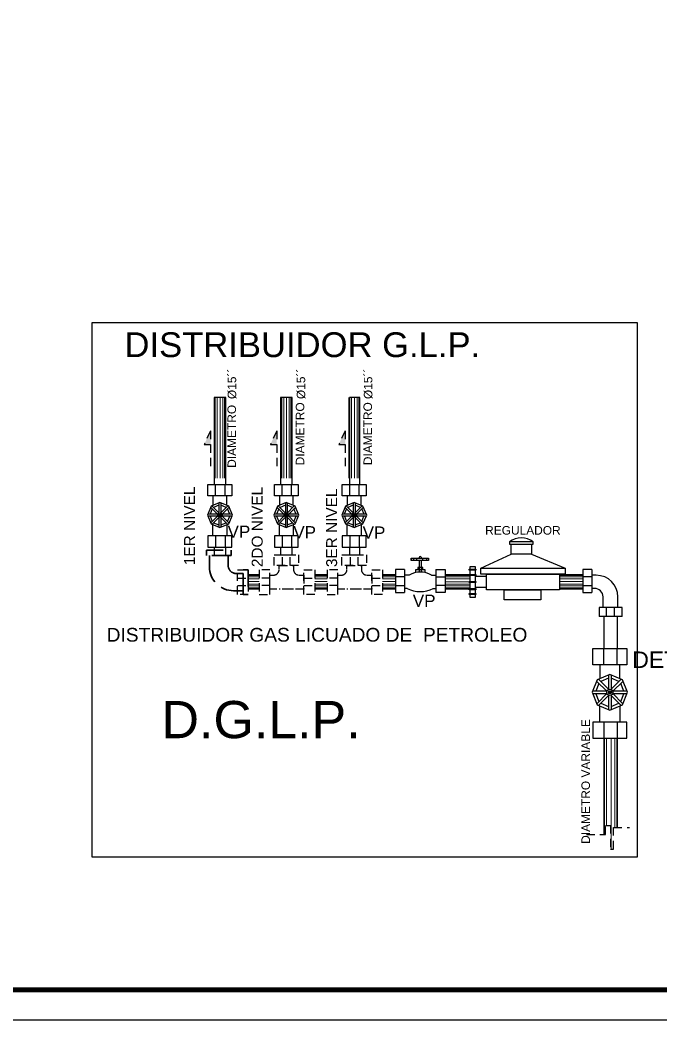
# Model space of a CAD drawing. Header units: feet. Extents: x 1019 to 2236, y -546 to 122.
# Drawn here: x 1103.38 to 1115.69, y -545.98 to -526.76 of the extents above; entities that cross this region are included whole.
import ezdxf

# ---------------------------------------------------------------- set-up
doc = ezdxf.new("R2010")
doc.units = ezdxf.units.FT
doc.header["$LTSCALE"] = 0.05
doc.header["$MEASUREMENT"] = 0
doc.linetypes.add('HIDDEN', pattern=[9.525, 6.35, -3.175])
for name, color, linetype, lineweight in [('AGUA POTABLE', 5, 'HIDDEN', 35), ('AGUAFRIA', 5, 'HIDDEN', 30), ('FURN', 8, 'Continuous', 9), ('None', 7, 'Continuous', 5)]:
    doc.layers.add(name, color=color, linetype=linetype, lineweight=lineweight)
doc.layers.add('MARCO', color=1, linetype='Continuous')
doc.layers.add('TEXTM', color=2, linetype='Continuous')
doc.styles.add('arial', font='arial.ttf', dxfattribs={"height": 0.16})
doc.styles.add('R120', font='arial.ttf', dxfattribs={"height": 0.24})

msp = doc.modelspace()

# ---------------------------------------------------------------- hatches: boundary and pattern name
at = {"layer": 'AGUAFRIA', "ltscale": 0.5}
for points in [[(1107.046, -534.66), (1106.923, -534.918), (1107.046, -534.918)], [(1108.32, -534.66), (1108.197, -534.918), (1108.32, -534.918)], [(1109.636, -534.66), (1109.513, -534.918), (1109.636, -534.918)]]:
    msp.add_hatch(color=256, dxfattribs=at).paths.add_polyline_path(points)

# ---------------------------------------------------------------- linework, layer by layer
at = {"color": 3}
for p, q in [((1107.144, -535.905), (1107.144, -535.688)), ((1107.324, -535.905), (1107.324, -535.688)), ((1108.422, -535.905), (1108.422, -535.688)), ((1108.602, -535.905), (1108.602, -535.688)), ((1109.728, -535.905), (1109.728, -535.688)), ((1109.907, -535.905), (1109.907, -535.688)), ((1107.207, -536.05), (1107.207, -536.238)), ((1107.243, -536.05), (1107.243, -536.238)), ((1108.485, -536.05), (1108.485, -536.238)), ((1108.521, -536.05), (1108.521, -536.238)), ((1109.791, -536.05), (1109.791, -536.238)), ((1109.827, -536.05), (1109.827, -536.238)), ((1107.187, -536.259), (1106.999, -536.259)), ((1107.186, -536.263), (1107.052, -536.129)), ((1107.21, -536.237), (1107.077, -536.104)), ((1107.373, -536.104), (1107.24, -536.237)), ((1107.452, -536.259), (1107.264, -536.259)), ((1107.399, -536.129), (1107.265, -536.263)), ((1108.465, -536.259), (1108.277, -536.259)), ((1108.464, -536.263), (1108.33, -536.129)), ((1108.488, -536.237), (1108.355, -536.104)), ((1108.651, -536.104), (1108.518, -536.237)), ((1108.73, -536.259), (1108.542, -536.259)), ((1108.677, -536.129), (1108.543, -536.263)), ((1109.771, -536.259), (1109.582, -536.259)), ((1109.769, -536.263), (1109.636, -536.129)), ((1109.794, -536.237), (1109.661, -536.104)), ((1109.957, -536.104), (1109.824, -536.237)), ((1110.035, -536.259), (1109.847, -536.259)), ((1109.982, -536.129), (1109.849, -536.263)), ((1107.188, -536.295), (1106.999, -536.295)), ((1107.186, -536.291), (1107.053, -536.424)), ((1107.212, -536.316), (1107.078, -536.45)), ((1107.207, -536.314), (1107.207, -536.503)), ((1107.372, -536.449), (1107.239, -536.316)), ((1107.243, -536.314), (1107.243, -536.503)), ((1107.452, -536.295), (1107.263, -536.295)), ((1107.398, -536.424), (1107.265, -536.291)), ((1108.466, -536.295), (1108.277, -536.295)), ((1108.464, -536.291), (1108.331, -536.424)), ((1108.49, -536.316), (1108.356, -536.45)), ((1108.485, -536.314), (1108.485, -536.503)), ((1108.65, -536.449), (1108.517, -536.316)), ((1108.521, -536.314), (1108.521, -536.503)), ((1108.73, -536.295), (1108.541, -536.295)), ((1108.676, -536.424), (1108.543, -536.291)), ((1109.771, -536.295), (1109.582, -536.295)), ((1109.77, -536.291), (1109.637, -536.424)), ((1109.796, -536.316), (1109.662, -536.45)), ((1109.791, -536.314), (1109.791, -536.503)), ((1109.956, -536.449), (1109.822, -536.316)), ((1109.827, -536.314), (1109.827, -536.503)), ((1110.035, -536.295), (1109.846, -536.295)), ((1109.981, -536.424), (1109.848, -536.291)), ((1107.144, -536.677), (1107.144, -536.894)), ((1107.324, -536.677), (1107.324, -536.894)), ((1108.422, -536.677), (1108.422, -536.894)), ((1108.602, -536.677), (1108.602, -536.894)), ((1109.728, -536.677), (1109.728, -536.894)), ((1109.907, -536.677), (1109.907, -536.894)), ((1112.243, -537.3, -0.099), (1112.829, -537.025, -0.099)), ((1113.222, -537.025, -0.099), (1113.868, -537.3, -0.099)), ((1110.908, -537.102), (1110.908, -537.148)), ((1110.952, -537.102), (1110.952, -537.148)), ((1111.009, -537.102), (1111.009, -537.148)), ((1111.102, -537.148), (1111.057, -537.148)), ((1111.057, -537.148), (1111.057, -537.372)), ((1111.102, -537.372), (1111.102, -537.148)), ((1111.124, -537.102), (1111.124, -537.148)), ((1111.199, -537.102), (1111.199, -537.148)), ((1111.241, -537.102), (1111.241, -537.148)), ((1110.777, -537.325), (1110.604, -537.325)), ((1110.604, -537.325), (1110.604, -537.765)), ((1110.777, -537.325), (1110.777, -537.765)), ((1110.994, -537.32), (1111.165, -537.32)), ((1110.994, -537.38), (1110.994, -537.32)), ((1111.165, -537.32), (1111.165, -537.38)), ((1111.382, -537.325), (1111.382, -537.765)), ((1111.382, -537.325), (1111.556, -537.325)), ((1111.556, -537.325), (1111.556, -537.765)), ((1114.378, -537.325), (1114.205, -537.325)), ((1114.205, -537.325), (1114.205, -537.765)), ((1114.378, -537.325), (1114.378, -537.765)), ((1110.777, -537.464), (1110.604, -537.464)), ((1110.864, -537.433), (1110.777, -537.433)), ((1111.295, -537.433), (1111.382, -537.433)), ((1111.382, -537.464), (1111.556, -537.464)), ((1114.378, -537.464), (1114.205, -537.464)), ((1114.466, -537.433), (1114.378, -537.433)), ((1110.604, -537.627), (1110.777, -537.627)), ((1110.604, -537.765), (1110.777, -537.765)), ((1110.83, -537.685), (1110.777, -537.685)), ((1111.33, -537.685), (1111.382, -537.685)), ((1111.556, -537.627), (1111.382, -537.627)), ((1111.556, -537.765), (1111.382, -537.765)), ((1114.205, -537.627), (1114.378, -537.627)), ((1114.205, -537.765), (1114.378, -537.765)), ((1114.431, -537.685), (1114.378, -537.685)), ((1114.596, -538.056), (1114.596, -537.85)), ((1114.883, -538.056), (1114.883, -537.85)), ((1114.522, -538.056), (1114.522, -538.229)), ((1114.963, -538.056), (1114.522, -538.056)), ((1114.655, -538.056), (1114.655, -538.229)), ((1114.818, -538.229), (1114.818, -538.056)), ((1114.963, -538.229), (1114.963, -538.056)), ((1114.963, -538.229), (1114.522, -538.229)), ((1114.611, -539.153), (1114.611, -538.844)), ((1114.867, -539.153), (1114.867, -538.844)), ((1114.67, -539.664), (1114.479, -539.473)), ((1114.705, -539.627), (1114.515, -539.437)), ((1114.701, -539.36), (1114.701, -539.629)), ((1114.938, -539.437), (1114.748, -539.627)), ((1114.752, -539.36), (1114.752, -539.629)), ((1114.974, -539.473), (1114.784, -539.664)), ((1114.672, -539.659), (1114.403, -539.659)), ((1114.673, -539.71), (1114.403, -539.71)), ((1114.671, -539.705), (1114.481, -539.895)), ((1115.05, -539.71), (1114.78, -539.71)), ((1115.05, -539.659), (1114.782, -539.659)), ((1114.973, -539.895), (1114.783, -539.705)), ((1114.708, -539.74), (1114.517, -539.931)), ((1114.701, -539.737), (1114.701, -540.007)), ((1114.937, -539.931), (1114.746, -539.74)), ((1114.752, -539.737), (1114.752, -540.007)), ((1114.611, -540.256), (1114.611, -540.566)), ((1114.867, -540.256), (1114.867, -540.566))]:
    msp.add_line(p, q, dxfattribs=at)
for points in [[(1107.454, -535.688), (1107.454, -535.905), (1106.996, -535.905), (1106.996, -535.688)], [(1108.732, -535.688), (1108.732, -535.905), (1108.274, -535.905), (1108.274, -535.688)], [(1110.038, -535.688), (1110.038, -535.905), (1109.58, -535.905), (1109.58, -535.688)], [(1107.225, -536.516), (1107.395, -536.446), (1107.465, -536.276), (1107.395, -536.107), (1107.225, -536.036), (1107.056, -536.107), (1106.986, -536.276), (1107.056, -536.446)], [(1108.503, -536.516), (1108.673, -536.446), (1108.743, -536.276), (1108.673, -536.107), (1108.503, -536.036), (1108.334, -536.107), (1108.264, -536.276), (1108.334, -536.446)], [(1109.809, -536.516), (1109.978, -536.446), (1110.049, -536.276), (1109.978, -536.107), (1109.809, -536.036), (1109.639, -536.107), (1109.569, -536.276), (1109.639, -536.446)], [(1107.454, -536.894), (1107.454, -536.677), (1106.996, -536.677), (1106.996, -536.894)], [(1108.732, -536.894), (1108.732, -536.677), (1108.274, -536.677), (1108.274, -536.894)], [(1110.038, -536.894), (1110.038, -536.677), (1109.58, -536.677), (1109.58, -536.894)], [(1110.908, -537.102), (1111.241, -537.102), (1111.241, -537.148), (1110.908, -537.148)], [(1111.031, -537.32), (1111.129, -537.32), (1111.129, -537.284), (1111.031, -537.284)], [(1112.023, -537.688), (1112.15, -537.688), (1112.15, -537.711), (1112.023, -537.711)], [(1112.023, -537.781), (1112.15, -537.781), (1112.15, -537.803), (1112.023, -537.803)], [(1115.054, -538.844), (1115.054, -539.153), (1114.399, -539.153), (1114.399, -538.844)], [(1114.727, -540.026), (1114.969, -539.925), (1115.069, -539.683), (1114.969, -539.441), (1114.727, -539.341), (1114.484, -539.441), (1114.384, -539.683), (1114.484, -539.925)], [(1115.054, -540.566), (1115.054, -540.256), (1114.399, -540.256), (1114.399, -540.566)]]:
    msp.add_lwpolyline(points, close=True, dxfattribs=at)
for points in [[(1107.359, -536.092), (1107.359, -535.905), (1107.092, -535.905), (1107.092, -536.092)], [(1108.637, -536.092), (1108.637, -535.905), (1108.37, -535.905), (1108.37, -536.092)], [(1109.943, -536.092), (1109.943, -535.905), (1109.675, -535.905), (1109.675, -536.092)], [(1107.079, -536.156), (1107.036, -536.259)], [(1107.207, -536.087), (1107.104, -536.13)], [(1107.223, -536.278), (1107.205, -536.278), (1107.205, -536.274), (1107.223, -536.274)], [(1107.223, -536.274), (1107.223, -536.256), (1107.227, -536.256), (1107.227, -536.274)], [(1107.227, -536.274), (1107.246, -536.274), (1107.246, -536.278), (1107.227, -536.278)], [(1107.347, -536.13), (1107.243, -536.087)], [(1107.415, -536.259), (1107.372, -536.156)], [(1108.357, -536.156), (1108.314, -536.259)], [(1108.485, -536.087), (1108.382, -536.13)], [(1108.501, -536.278), (1108.483, -536.278), (1108.483, -536.274), (1108.501, -536.274)], [(1108.501, -536.274), (1108.501, -536.256), (1108.505, -536.256), (1108.505, -536.274)], [(1108.505, -536.274), (1108.524, -536.274), (1108.524, -536.278), (1108.505, -536.278)], [(1108.625, -536.13), (1108.521, -536.087)], [(1108.693, -536.259), (1108.65, -536.156)], [(1109.662, -536.156), (1109.619, -536.259)], [(1109.791, -536.087), (1109.687, -536.13)], [(1109.806, -536.278), (1109.789, -536.278), (1109.789, -536.274), (1109.806, -536.274)], [(1109.806, -536.274), (1109.806, -536.256), (1109.811, -536.256), (1109.811, -536.274)], [(1109.811, -536.274), (1109.829, -536.274), (1109.829, -536.278), (1109.811, -536.278)], [(1109.931, -536.13), (1109.827, -536.087)], [(1109.998, -536.259), (1109.955, -536.156)], [(1107.037, -536.295), (1107.079, -536.398)], [(1107.359, -536.46), (1107.359, -536.677), (1107.092, -536.677), (1107.092, -536.46)], [(1107.359, -536.677), (1107.092, -536.677), (1107.092, -536.461)], [(1107.105, -536.423), (1107.207, -536.465)], [(1107.227, -536.278), (1107.227, -536.296), (1107.223, -536.296), (1107.223, -536.278)], [(1107.243, -536.465), (1107.346, -536.423)], [(1107.371, -536.398), (1107.414, -536.295)], [(1108.315, -536.295), (1108.357, -536.398)], [(1108.637, -536.46), (1108.637, -536.677), (1108.37, -536.677), (1108.37, -536.46)], [(1108.637, -536.677), (1108.37, -536.677), (1108.37, -536.461)], [(1108.383, -536.423), (1108.485, -536.465)], [(1108.505, -536.278), (1108.505, -536.296), (1108.501, -536.296), (1108.501, -536.278)], [(1108.521, -536.465), (1108.624, -536.423)], [(1108.649, -536.398), (1108.692, -536.295)], [(1109.62, -536.295), (1109.663, -536.398)], [(1109.943, -536.46), (1109.943, -536.677), (1109.675, -536.677), (1109.675, -536.46)], [(1109.943, -536.677), (1109.675, -536.677), (1109.675, -536.461)], [(1109.689, -536.423), (1109.791, -536.465)], [(1109.811, -536.278), (1109.811, -536.296), (1109.806, -536.296), (1109.806, -536.278)], [(1109.827, -536.465), (1109.929, -536.423)], [(1109.955, -536.398), (1109.997, -536.295)], [(1112.039, -537.314), (1112.039, -537.262), (1112.135, -537.262), (1112.135, -537.314)], [(1112.039, -537.416), (1112.039, -537.337)], [(1112.135, -537.337), (1112.135, -537.416)], [(1112.039, -537.551), (1112.039, -537.439)], [(1112.039, -537.688), (1112.039, -537.574)], [(1112.135, -537.439), (1112.135, -537.551)], [(1112.135, -537.574), (1112.135, -537.688)], [(1112.039, -537.781), (1112.039, -537.711)], [(1112.135, -537.803), (1112.135, -537.863), (1112.039, -537.863), (1112.039, -537.803)], [(1112.135, -537.711), (1112.135, -537.781)], [(1114.918, -539.42), (1114.918, -539.153), (1114.536, -539.153), (1114.536, -539.42)], [(1114.517, -539.511), (1114.456, -539.659)], [(1114.701, -539.413), (1114.553, -539.475)], [(1114.901, -539.475), (1114.752, -539.413)], [(1114.997, -539.659), (1114.936, -539.512)], [(1114.457, -539.71), (1114.518, -539.857)], [(1114.723, -539.686), (1114.698, -539.686), (1114.698, -539.68), (1114.723, -539.68)], [(1114.723, -539.68), (1114.723, -539.654), (1114.729, -539.654), (1114.729, -539.68)], [(1114.729, -539.686), (1114.729, -539.712), (1114.723, -539.712), (1114.723, -539.686)], [(1114.729, -539.68), (1114.756, -539.68), (1114.756, -539.686), (1114.729, -539.686)], [(1114.935, -539.857), (1114.996, -539.71)], [(1114.555, -539.893), (1114.701, -539.953)], [(1114.752, -539.953), (1114.899, -539.893)], [(1114.918, -539.946), (1114.918, -540.256), (1114.536, -540.256), (1114.536, -539.946)], [(1114.918, -540.256), (1114.536, -540.256), (1114.536, -539.947)]]:
    msp.add_lwpolyline(points, dxfattribs=at)
for points, elevation in [([(1112.794, -536.834), (1113.252, -536.834), (1113.252, -536.789), (1112.794, -536.789)], -0.099), ([(1112.829, -536.834), (1113.222, -536.834), (1113.222, -537.025), (1112.829, -537.025)], -0.099), ([(1112.023, -537.314), (1112.15, -537.314), (1112.15, -537.337), (1112.023, -537.337)], -0.09), ([(1112.023, -537.416), (1112.15, -537.416), (1112.15, -537.439), (1112.023, -537.439)], -0.09), ([(1112.243, -537.3), (1113.868, -537.3), (1113.868, -537.412), (1112.243, -537.412)], -0.099), ([(1112.351, -537.412), (1113.76, -537.412), (1113.76, -537.712), (1112.351, -537.712)], -0.099), ([(1112.023, -537.551), (1112.15, -537.551), (1112.15, -537.574), (1112.023, -537.574)], -0.09), ([(1112.693, -537.712), (1113.4, -537.712), (1113.4, -537.903), (1112.693, -537.903)], -0.099)]:
    msp.add_lwpolyline(points, close=True, dxfattribs=dict(at, elevation=elevation))
at = {"color": 3, "elevation": -0.099}
msp.add_lwpolyline([(1112.135, -537.574), (1112.135, -537.665), (1112.351, -537.665), (1112.351, -537.459), (1112.135, -537.459), (1112.135, -537.551)], dxfattribs=at)
at = {"color": 3}
for centre, radius in [((1107.225, -536.276), 0.0419), ((1107.225, -536.276), 0.0205), ((1108.503, -536.276), 0.0419), ((1108.503, -536.276), 0.0205), ((1109.809, -536.276), 0.0419), ((1109.809, -536.276), 0.0205), ((1114.727, -539.683), 0.0599), ((1114.727, -539.683), 0.0293)]:
    msp.add_circle(centre, radius, dxfattribs=at)
for centre, radius, start, end in [((1113.023, -537.095, -0.099), 0.382, 53.2219, 126.7781), ((1111.08, -537.098), 0.0231, 349.527, 190.473), ((1111.08, -537.777), 0.406, 57.9882, 122.0118), ((1114.466, -537.85), 0.417, 0, 90), ((1111.08, -537.206), 0.54, 242.3966, 297.6034), ((1114.431, -537.85), 0.165, 0, 90)]:
    msp.add_arc(centre, radius, start, end, dxfattribs=at)
at = {"layer": 'AGUA POTABLE'}
for p, q in [((1107.385, -537.051), (1107.024, -537.051)), ((1107.024, -537.266), (1107.024, -537.051)), ((1107.385, -537.223), (1107.385, -537.051)), ((1107.576, -537.399), (1107.674, -537.399)), ((1107.674, -537.399), (1107.674, -537.732)), ((1107.489, -537.732), (1107.674, -537.732))]:
    msp.add_line(p, q, dxfattribs=at)
for points in [[(1106.968, -537.051), (1106.968, -536.953), (1107.44, -536.953), (1107.44, -537.051)], [(1107.772, -537.802), (1107.674, -537.802), (1107.674, -537.329), (1107.772, -537.329)]]:
    msp.add_lwpolyline(points, close=True, dxfattribs=at)
for centre, radius, start, end in [((1107.547, -537.238), 0.164, 174.6386, 280.1986), ((1107.489, -537.266), 0.465, 180, 270)]:
    msp.add_arc(centre, radius, start, end, dxfattribs=at)
at = {"layer": 'AGUAFRIA', "ltscale": 0.5}
for p, q in [((1107.046, -534.66, -0.119), (1106.923, -534.918, -0.119)), ((1107.046, -534.66, -0.119), (1107.046, -535.338, -0.119)), ((1108.32, -534.66, -0.119), (1108.197, -534.918, -0.119)), ((1108.32, -534.66, -0.119), (1108.32, -535.338, -0.119)), ((1109.636, -534.66, -0.119), (1109.513, -534.918, -0.119)), ((1109.636, -534.66, -0.119), (1109.636, -535.338, -0.119)), ((1106.923, -534.918, -0.119), (1107.046, -534.918, -0.119)), ((1108.197, -534.918, -0.119), (1108.32, -534.918, -0.119)), ((1109.513, -534.918, -0.119), (1109.636, -534.918, -0.119)), ((1108.392, -537.038), (1108.615, -537.038)), ((1108.433, -537.247), (1108.433, -537.038)), ((1108.579, -537.247), (1108.579, -537.038)), ((1109.698, -537.038), (1109.92, -537.038)), ((1109.739, -537.247), (1109.739, -537.038)), ((1109.885, -537.247), (1109.885, -537.038)), ((1107.563, -537.486), (1107.772, -537.486)), ((1108.189, -537.486), (1107.981, -537.486)), ((1108.841, -537.486), (1109.05, -537.486)), ((1109.495, -537.486), (1109.286, -537.486)), ((1110.147, -537.486), (1110.355, -537.486)), ((1107.563, -537.632), (1107.772, -537.632)), ((1108.189, -537.632), (1107.981, -537.632)), ((1108.841, -537.632), (1109.05, -537.632)), ((1109.495, -537.632), (1109.286, -537.632)), ((1110.147, -537.632), (1110.355, -537.632)), ((1114.278, -542.418), (1114.641, -542.418)), ((1114.641, -542.418), (1114.641, -542.241)), ((1114.641, -542.241), (1114.738, -542.241)), ((1114.738, -542.241), (1114.738, -542.695)), ((1114.8, -542.695), (1114.8, -542.284)), ((1114.8, -542.284), (1115.106, -542.284)), ((1114.738, -542.695), (1114.8, -542.695))]:
    msp.add_line(p, q, dxfattribs=at)
at = {"layer": 'AGUAFRIA', "linetype": 'Continuous', "ltscale": 0.5}
msp.add_lwpolyline([(1104.771, -532.577), (1115.254, -532.577), (1115.254, -542.854), (1104.771, -542.854)], close=True, dxfattribs=at)
for points in [[(1107.337, -535.688), (1107.337, -534.017), (1107.114, -534.017), (1107.114, -535.688)], [(1108.615, -535.688), (1108.615, -534.017), (1108.392, -534.017), (1108.392, -535.688)], [(1109.92, -535.688), (1109.92, -534.017), (1109.717, -534.017), (1109.717, -535.688)], [(1107.114, -536.894), (1107.114, -537.051)], [(1107.337, -537.051), (1107.337, -536.894)], [(1108.392, -536.894), (1108.392, -537.038)], [(1108.615, -537.038), (1108.615, -536.894)], [(1109.717, -536.894), (1109.717, -537.038)], [(1109.92, -537.038), (1109.92, -536.894)], [(1107.981, -537.424), (1107.772, -537.424)], [(1109.286, -537.424), (1109.05, -537.424)], [(1110.604, -537.424), (1110.355, -537.424)], [(1112.023, -537.424), (1111.556, -537.424)], [(1114.205, -537.424), (1113.76, -537.424)], [(1107.772, -537.697), (1107.981, -537.697)], [(1109.05, -537.697), (1109.286, -537.697)], [(1110.355, -537.697), (1110.604, -537.697)], [(1111.556, -537.697), (1112.023, -537.697)], [(1113.76, -537.697), (1114.205, -537.697)], [(1114.608, -538.229), (1114.608, -538.844)], [(1114.877, -538.844), (1114.877, -538.229)], [(1114.608, -540.566), (1114.608, -542.418)], [(1114.877, -542.284), (1114.877, -540.566)]]:
    msp.add_lwpolyline(points, dxfattribs=at)
at = {"layer": 'AGUAFRIA', "ltscale": 0.5}
for points in [[(1108.267, -537.247), (1108.267, -537.038), (1108.74, -537.038), (1108.74, -537.247)], [(1109.573, -537.247), (1109.573, -537.038), (1110.045, -537.038), (1110.045, -537.247)], [(1107.563, -537.329), (1107.772, -537.329), (1107.772, -537.802), (1107.563, -537.802)], [(1108.189, -537.329), (1107.981, -537.329), (1107.981, -537.802), (1108.189, -537.802)], [(1108.841, -537.329), (1109.05, -537.329), (1109.05, -537.802), (1108.841, -537.802)], [(1109.495, -537.329), (1109.286, -537.329), (1109.286, -537.802), (1109.495, -537.802)], [(1110.147, -537.329), (1110.355, -537.329), (1110.355, -537.802), (1110.147, -537.802)]]:
    msp.add_lwpolyline(points, close=True, dxfattribs=at)
for points in [[(1108.255, -537.431, 0.414214), (1108.365, -537.321), (1108.365, -537.247), (1108.642, -537.247), (1108.642, -537.321, 0.414214), (1108.752, -537.431), (1108.841, -537.431), (1108.841, -537.699), (1108.189, -537.699), (1108.189, -537.431), (1108.255, -537.431)], [(1109.56, -537.431, 0.414214), (1109.67, -537.321), (1109.67, -537.247), (1109.948, -537.247), (1109.948, -537.321, 0.414214), (1110.058, -537.431), (1110.147, -537.431), (1110.147, -537.699), (1109.495, -537.699), (1109.495, -537.431), (1109.56, -537.431)]]:
    msp.add_lwpolyline(points, format="xyb", dxfattribs=at)
for points in [[(1108.642, -537.699), (1108.365, -537.699)], [(1109.948, -537.699), (1109.67, -537.699)]]:
    msp.add_lwpolyline(points, dxfattribs=at)
at = {"layer": 'FURN', "ltscale": 0.5}
for p, q in [((1107.124, -535.567), (1107.124, -534.017)), ((1107.136, -535.567), (1107.136, -534.017)), ((1107.175, -535.567), (1107.175, -534.017)), ((1107.229, -535.567), (1107.229, -534.017)), ((1107.282, -535.567), (1107.282, -534.017)), ((1107.314, -535.567), (1107.314, -534.017)), ((1107.329, -535.567), (1107.329, -534.017)), ((1108.402, -535.567), (1108.402, -534.017)), ((1108.414, -535.567), (1108.414, -534.017)), ((1108.453, -535.567), (1108.453, -534.017)), ((1108.507, -535.567), (1108.507, -534.017)), ((1108.56, -535.567), (1108.56, -534.017)), ((1108.592, -535.567), (1108.592, -534.017)), ((1108.607, -535.567), (1108.607, -534.017)), ((1109.707, -535.567), (1109.707, -534.017)), ((1109.72, -535.567), (1109.72, -534.017)), ((1109.759, -535.567), (1109.759, -534.017)), ((1109.812, -535.567), (1109.812, -534.017)), ((1109.865, -535.567), (1109.865, -534.017)), ((1109.898, -535.567), (1109.898, -534.017)), ((1109.912, -535.567), (1109.912, -534.017)), ((1107.772, -537.439), (1107.981, -537.439)), ((1107.772, -537.461), (1107.981, -537.461)), ((1107.772, -537.5), (1107.981, -537.5)), ((1107.772, -537.553), (1107.981, -537.553)), ((1107.772, -537.606), (1107.981, -537.606)), ((1109.05, -537.439), (1109.286, -537.439)), ((1109.05, -537.461), (1109.286, -537.461)), ((1109.05, -537.5), (1109.286, -537.5)), ((1109.05, -537.553), (1109.286, -537.553)), ((1109.05, -537.606), (1109.286, -537.606)), ((1110.355, -537.439), (1110.604, -537.439)), ((1110.355, -537.461), (1110.604, -537.461)), ((1110.355, -537.5), (1110.604, -537.5)), ((1110.355, -537.553), (1110.604, -537.553)), ((1110.355, -537.606), (1110.604, -537.606)), ((1111.556, -537.439), (1112.039, -537.439)), ((1111.556, -537.461), (1112.039, -537.461)), ((1111.556, -537.5), (1112.039, -537.5)), ((1111.556, -537.561), (1112.023, -537.561)), ((1111.556, -537.606), (1112.039, -537.606)), ((1113.76, -537.439), (1114.205, -537.439)), ((1113.76, -537.461), (1114.205, -537.461)), ((1113.76, -537.5), (1114.205, -537.5)), ((1113.76, -537.553), (1114.205, -537.553)), ((1113.76, -537.606), (1114.205, -537.606)), ((1107.772, -537.638), (1107.981, -537.638)), ((1107.773, -537.676), (1107.981, -537.676)), ((1109.05, -537.638), (1109.286, -537.638)), ((1109.051, -537.676), (1109.286, -537.676)), ((1110.355, -537.638), (1110.604, -537.638)), ((1110.357, -537.676), (1110.604, -537.676)), ((1111.556, -537.638), (1112.039, -537.638)), ((1111.556, -537.676), (1112.039, -537.676)), ((1113.76, -537.638), (1114.205, -537.638)), ((1113.76, -537.676), (1114.206, -537.676)), ((1114.626, -542.418), (1114.626, -540.566)), ((1114.665, -542.241), (1114.665, -540.566)), ((1114.749, -542.695), (1114.749, -540.566)), ((1114.825, -542.284), (1114.825, -540.566)), ((1114.864, -542.284), (1114.864, -540.566))]:
    msp.add_line(p, q, dxfattribs=at)
at = {"layer": 'MARCO'}
msp.add_lwpolyline([(1053.536, -489.979), (1139.54, -489.979), (1139.54, -545.982), (1053.536, -545.982)], close=True, dxfattribs=at)
at = {"layer": 'MARCO', "const_width": 0.1}
msp.add_lwpolyline([(1129.976, -490.558), (1054.114, -490.558), (1054.114, -545.403), (1129.976, -545.403)], close=True, dxfattribs=at)

# ---------------------------------------------------------------- texts
at = {"layer": 'None', "color": 7, "insert": (1117.266, -539.22), "char_height": 0.31717, "attachment_point": 7, "line_spacing_factor": 0.962448, "style": 'arial'}
msp.add_mtext('\\pi-2.108;DETALLE CONTADOR DE GLP VISTA FRONTAL', dxfattribs=at)
at = {"layer": 'TEXTM', "color": 4, "ltscale": 0.05, "style": 'R120'}
for s, height, p in [('DISTRIBUIDOR G.L.P.', 0.47661, (1105.39, -533.24)), ('DISTRIBUIDOR GAS LICUADO DE  PETROLEO', 0.26397, (1105.047, -538.709, -0.009)), ('D.G.L.P.', 0.7149, (1106.103, -540.565))]:
    msp.add_text(s, height=height, dxfattribs=at).set_placement(p)
at = {"layer": 'TEXTM', "color": 2, "ltscale": 0.05, "style": 'R120'}
for s, height, p in [('%%C15´´', 0.1642, (1107.539, -534.047, -0.036)), ('%%C15´´', 0.1642, (1108.867, -534.047, -0.036)), ('%%C15´´', 0.1642, (1110.159, -534.047, -0.036)), ('DIAMETRO  ', 0.1642, (1108.849, -535.32, -0.036)), ('DIAMETRO  ', 0.1642, (1110.152, -535.317, -0.036)), ('DIAMETRO  ', 0.1642, (1107.536, -535.368, -0.036)), ('1ER NIVEL ', 0.2112, (1106.747, -537.238, -0.012)), ('2DO NIVEL ', 0.2112, (1108.049, -537.276)), ('3ER NIVEL ', 0.2112, (1109.481, -537.276))]:
    msp.add_text(s, height=height, rotation=90, dxfattribs=at).set_placement(p)
for s, height, p in [('VP ', 0.2346, (1107.373, -536.713)), ('VP ', 0.2346, (1108.638, -536.724)), ('VP ', 0.2346, (1109.972, -536.73)), ('REGULADOR', 0.1642, (1112.328, -536.652, -0.036)), ('VP ', 0.2346, (1110.936, -538.041))]:
    msp.add_text(s, height=height, dxfattribs=at).set_placement(p)
at = {"layer": 'TEXTM', "color": 4, "ltscale": 0.05, "style": 'R120'}
msp.add_text('DIAMETRO VARIABLE', height=0.16425, rotation=90, dxfattribs=at).set_placement((1114.344, -542.596, -0.036))

doc.saveas('drawing.dxf')
